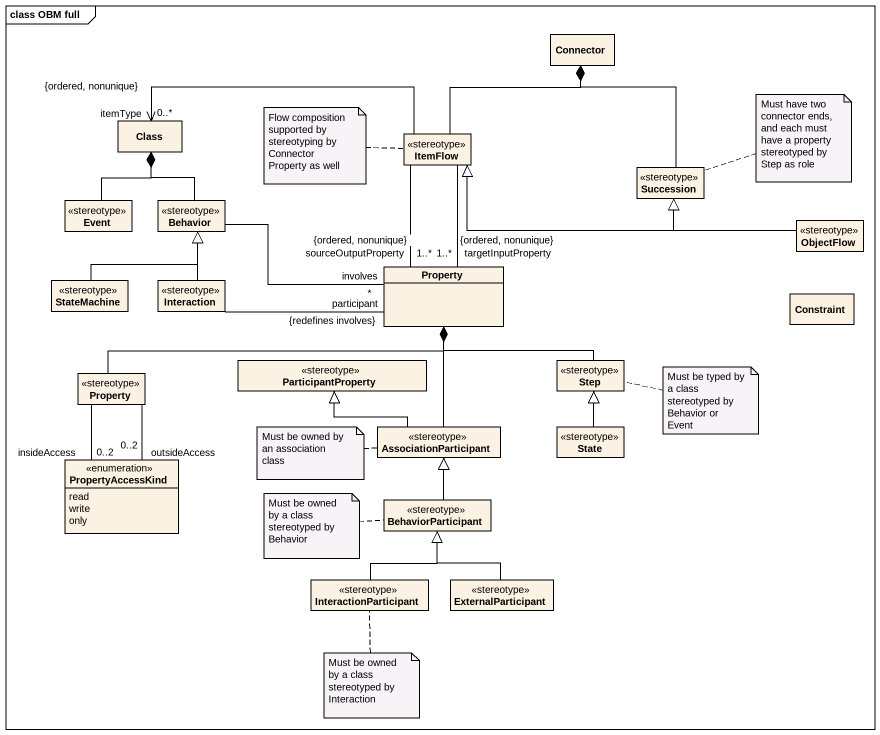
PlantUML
@startuml
mainframe class OBM full
hide circle
hide empty members
class Connector
class "Class" as Class_
class ItemFlow <<stereotype>>
class Event <<stereotype>>
class Behavior <<stereotype>>
class Succession <<stereotype>>
class ObjectFlow <<stereotype>>
class StateMachine <<stereotype>>
class Interaction <<stereotype>>
class Property
class Constraint
class "Property" as Property_2 <<stereotype>>
class ParticipantProperty <<stereotype>>
class Step <<stereotype>>
enum PropertyAccessKind {
  read
  write
  only
}
class AssociationParticipant <<stereotype>>
class "State" as State_ <<stereotype>>
class BehaviorParticipant <<stereotype>>
class InteractionParticipant <<stereotype>>
class ExternalParticipant <<stereotype>>
ItemFlow -up-* Connector
ItemFlow -left-> "itemType\n{ordered, nonunique}\n0..*" Class_
ItemFlow -- "sourceOutputProperty\n1..*\n{ordered, nonunique}" Property
ItemFlow -- "targetInputProperty\n1..*\n{ordered, nonunique}" Property
Event -up-* Class_
Behavior -up-* Class_
Behavior -right- "involves\n*" Property
Succession -up-* Connector
ObjectFlow -left-|> ItemFlow
ObjectFlow -left-|> Succession
StateMachine -up-|> Behavior
Interaction -up-|> Behavior
Interaction -right- "participant\n{redefines involves}" Property
Property_2 -right-* Property
Property_2 -- "insideAccess\n0..2" PropertyAccessKind
Property_2 -- "outsideAccess\n0..2" PropertyAccessKind
Step -left-* Property
AssociationParticipant -up-* Property
AssociationParticipant -up-|> ParticipantProperty
State_ -up-|> Step
BehaviorParticipant -up-|> AssociationParticipant
InteractionParticipant -up-|> BehaviorParticipant
ExternalParticipant -up-|> BehaviorParticipant
note left of ItemFlow : Flow composition supported by stereotyping by ConnectorProperty as well
note right of Succession : Must have two connector ends, and each must have a property stereotyped by Step as role
note right of Step : Must be typed by a class stereotyped by Behavior or Event
note left of AssociationParticipant : Must be owned by an association class
note left of BehaviorParticipant : Must be owned by a class stereotyped by Behavior
note bottom of InteractionParticipant : Must be owned by a class stereotyped by Interaction
@enduml
